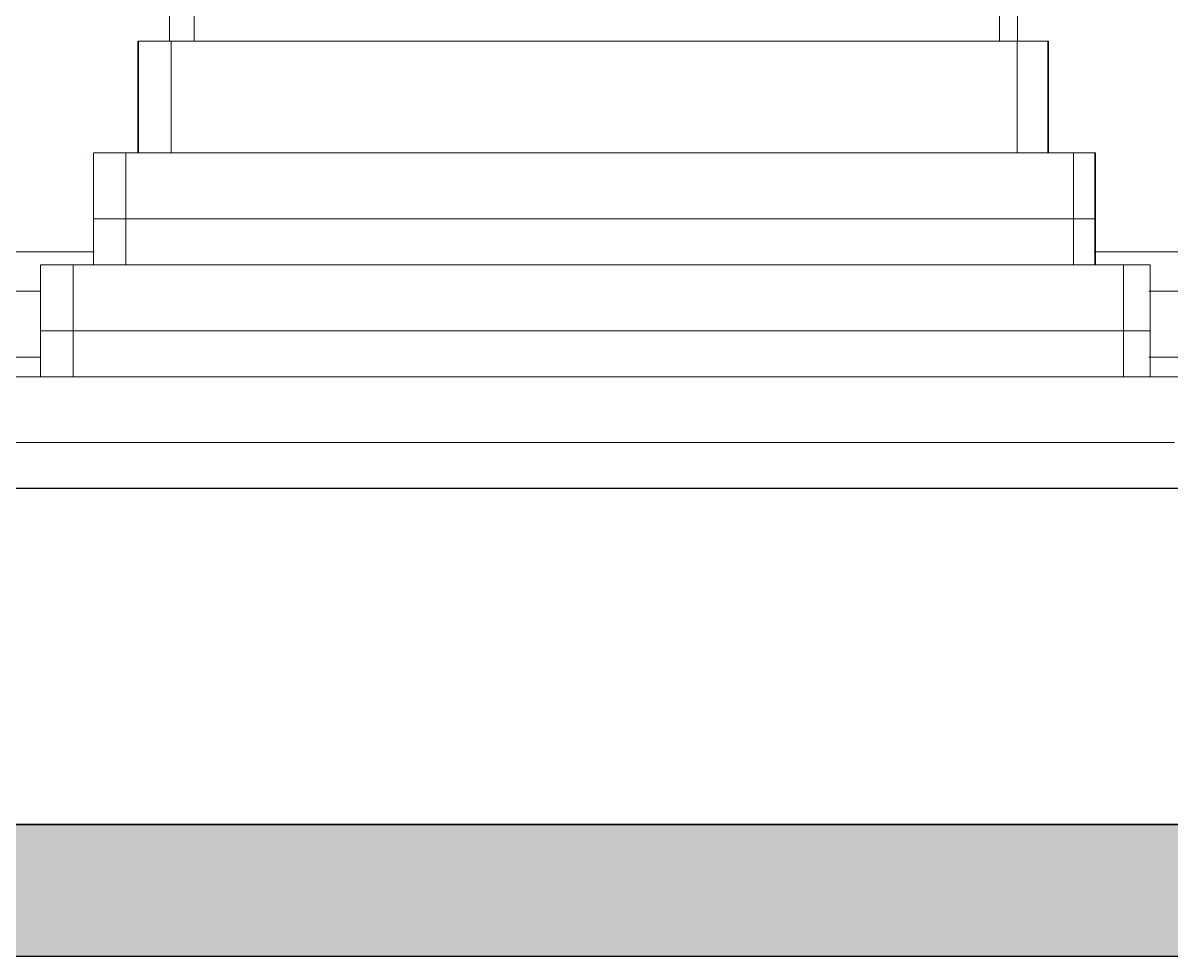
# Model space of a CAD drawing. Header units: metres. Extents: x 294 to 1101, y -498 to -355.
# Drawn here: x 622.938 to 624.683, y -488.368 to -486.95 of the extents above; entities that cross this region are included whole.
import ezdxf

# ---------------------------------------------------------------- set-up
doc = ezdxf.new("R2010")
doc.units = ezdxf.units.M
doc.layers.add('19-JARDINERIA', color=80, linetype='Continuous', lineweight=0)
doc.layers.add('wall', color=7, linetype='Continuous', lineweight=25)
doc.layers.add('SectionCutEdges', color=7, linetype='Continuous')

msp = doc.modelspace()

# ---------------------------------------------------------------- hatches: boundary and pattern name
at = {"layer": 'wall'}
h = msp.add_hatch(color=256, dxfattribs=at)
h.dxf.hatch_style = 1
h.paths.add_polyline_path([(634.8314, -488.1676), (633.846, -488.1676), (632.546, -488.1676), (631.346, -488.1676), (631.146, -488.1676), (626.9196, -488.1676), (620.6892, -488.1676), (616.2644, -488.1676), (615.0644, -488.1676), (613.9771, -488.1676), (613.7644, -488.1676), (611.8544, -488.1676), (611.8544, -488.3676), (634.8314, -488.3676)])

# ---------------------------------------------------------------- linework, layer by layer
for p, q in [((623.3356, -487.6576), (622.3889, -487.6576)), ((622.9837, -487.6576), (622.7545, -487.6576)), ((623.2161, -487.6576), (622.9837, -487.6576)), ((623.4508, -487.6576), (623.2161, -487.6576)), ((623.2332, -487.6576), (623.2321, -487.6576)), ((623.2366, -487.6576), (623.2332, -487.6576)), ((623.2423, -487.6576), (623.2366, -487.6576)), ((623.2502, -487.6576), (623.2423, -487.6576)), ((623.2603, -487.6576), (623.2502, -487.6576)), ((623.2726, -487.6576), (623.2603, -487.6576)), ((623.287, -487.6576), (623.2726, -487.6576)), ((623.3034, -487.6576), (623.287, -487.6576)), ((623.2925, -487.6576), (623.2917, -487.6576)), ((623.295, -487.6576), (623.2925, -487.6576)), ((623.2992, -487.6576), (623.295, -487.6576)), ((623.3051, -487.6576), (623.2992, -487.6576)), ((623.3218, -487.6576), (623.3034, -487.6576)), ((623.3126, -487.6576), (623.3051, -487.6576)), ((623.3217, -487.6576), (623.3126, -487.6576)), ((623.3324, -487.6576), (623.3217, -487.6576)), ((623.3421, -487.6576), (623.3218, -487.6576)), ((623.3356, -487.6576), (623.3324, -487.6576)), ((623.3446, -487.6576), (623.3356, -487.6576)), ((623.7047, -487.6576), (623.3356, -487.6576)), ((623.3642, -487.6576), (623.3421, -487.6576)), ((623.3582, -487.6576), (623.3446, -487.6576)), ((623.3733, -487.6576), (623.3582, -487.6576)), ((623.3881, -487.6576), (623.3642, -487.6576)), ((623.3897, -487.6576), (623.3733, -487.6576)), ((623.9398, -487.6576), (623.387, -487.6576)), ((623.4135, -487.6576), (623.3881, -487.6576)), ((623.4073, -487.6576), (623.3897, -487.6576)), ((623.4262, -487.6576), (623.4073, -487.6576)), ((623.4404, -487.6576), (623.4135, -487.6576)), ((623.4462, -487.6576), (623.4262, -487.6576)), ((623.4687, -487.6576), (623.4404, -487.6576)), ((623.4672, -487.6576), (623.4462, -487.6576)), ((623.6869, -487.6576), (623.4508, -487.6576)), ((623.4891, -487.6576), (623.4672, -487.6576)), ((623.4903, -487.6576), (623.4687, -487.6576)), ((623.5119, -487.6576), (623.4891, -487.6576)), ((623.4983, -487.6576), (623.4903, -487.6576)), ((623.5291, -487.6576), (623.4983, -487.6576)), ((623.5355, -487.6576), (623.5119, -487.6576)), ((623.5608, -487.6576), (623.5291, -487.6576)), ((623.5596, -487.6576), (623.5355, -487.6576)), ((623.5844, -487.6576), (623.5596, -487.6576)), ((623.5934, -487.6576), (623.5608, -487.6576)), ((623.6095, -487.6576), (623.5844, -487.6576)), ((623.6268, -487.6576), (623.5934, -487.6576)), ((623.635, -487.6576), (623.6095, -487.6576)), ((623.6607, -487.6576), (623.6268, -487.6576)), ((623.6608, -487.6576), (623.635, -487.6576)), ((623.6951, -487.6576), (623.6607, -487.6576)), ((623.6866, -487.6576), (623.6608, -487.6576)), ((623.7124, -487.6576), (623.6866, -487.6576)), ((623.9235, -487.6576), (623.6869, -487.6576)), ((623.7047, -487.6576), (623.6951, -487.6576)), ((623.7297, -487.6576), (623.7047, -487.6576)), ((623.7946, -487.6576), (623.7047, -487.6576)), ((623.7381, -487.6576), (623.7124, -487.6576)), ((623.7646, -487.6576), (623.7297, -487.6576)), ((623.7636, -487.6576), (623.7381, -487.6576)), ((623.7888, -487.6576), (623.7636, -487.6576)), ((623.7994, -487.6576), (623.7646, -487.6576)), ((623.778, -487.6576), (623.7779, -487.6576)), ((623.7782, -487.6576), (623.778, -487.6576)), ((623.7784, -487.6576), (623.7782, -487.6576)), ((623.7789, -487.6576), (623.7784, -487.6576)), ((623.7794, -487.6576), (623.7789, -487.6576)), ((623.78, -487.6576), (623.7794, -487.6576)), ((623.7807, -487.6576), (623.78, -487.6576)), ((623.7816, -487.6576), (623.7807, -487.6576)), ((623.7825, -487.6576), (623.7816, -487.6576)), ((623.7836, -487.6576), (623.7825, -487.6576)), ((623.7847, -487.6576), (623.7836, -487.6576)), ((623.7859, -487.6576), (623.7847, -487.6576)), ((623.7872, -487.6576), (623.7859, -487.6576)), ((623.7886, -487.6576), (623.7872, -487.6576)), ((623.7901, -487.6576), (623.7886, -487.6576)), ((623.8135, -487.6576), (623.7888, -487.6576)), ((623.7916, -487.6576), (623.7901, -487.6576)), ((623.7932, -487.6576), (623.7916, -487.6576)), ((623.7948, -487.6576), (623.7932, -487.6576)), ((623.8052, -487.6576), (623.7946, -487.6576)), ((623.7965, -487.6576), (623.7948, -487.6576)), ((623.7982, -487.6576), (623.7965, -487.6576)), ((623.7999, -487.6576), (623.7982, -487.6576)), ((623.8341, -487.6576), (623.7994, -487.6576)), ((623.8017, -487.6576), (623.7999, -487.6576)), ((623.8035, -487.6576), (623.8017, -487.6576)), ((623.8052, -487.6576), (623.8035, -487.6576)), ((623.807, -487.6576), (623.8052, -487.6576)), ((624.2713, -487.6576), (623.8052, -487.6576)), ((623.8088, -487.6576), (623.807, -487.6576)), ((623.8106, -487.6576), (623.8088, -487.6576)), ((623.8123, -487.6576), (623.8106, -487.6576)), ((623.814, -487.6576), (623.8123, -487.6576)), ((623.8377, -487.6576), (623.8135, -487.6576)), ((623.8157, -487.6576), (623.814, -487.6576)), ((623.8173, -487.6576), (623.8157, -487.6576)), ((623.8189, -487.6576), (623.8173, -487.6576)), ((623.8204, -487.6576), (623.8189, -487.6576)), ((623.8219, -487.6576), (623.8204, -487.6576)), ((623.8233, -487.6576), (623.8219, -487.6576)), ((623.8246, -487.6576), (623.8233, -487.6576)), ((623.8258, -487.6576), (623.8246, -487.6576)), ((623.8269, -487.6576), (623.8258, -487.6576)), ((623.828, -487.6576), (623.8269, -487.6576)), ((623.8289, -487.6576), (623.828, -487.6576)), ((623.8297, -487.6576), (623.8289, -487.6576)), ((623.8305, -487.6576), (623.8297, -487.6576)), ((623.8311, -487.6576), (623.8305, -487.6576)), ((623.8316, -487.6576), (623.8311, -487.6576)), ((623.832, -487.6576), (623.8316, -487.6576)), ((623.8323, -487.6576), (623.832, -487.6576)), ((623.8325, -487.6576), (623.8323, -487.6576)), ((623.8326, -487.6576), (623.8325, -487.6576)), ((623.8685, -487.6576), (623.8341, -487.6576)), ((623.8613, -487.6576), (623.8377, -487.6576)), ((623.8841, -487.6576), (623.8613, -487.6576)), ((623.8952, -487.6576), (623.8685, -487.6576)), ((623.906, -487.6576), (623.8841, -487.6576)), ((623.8924, -487.6576), (623.8922, -487.6576)), ((623.8929, -487.6576), (623.8924, -487.6576)), ((623.8937, -487.6576), (623.8929, -487.6576)), ((623.8949, -487.6576), (623.8937, -487.6576)), ((623.8964, -487.6576), (623.8949, -487.6576)), ((623.9024, -487.6576), (623.8952, -487.6576)), ((623.8983, -487.6576), (623.8964, -487.6576)), ((623.9005, -487.6576), (623.8983, -487.6576)), ((623.9029, -487.6576), (623.9005, -487.6576)), ((623.9357, -487.6576), (623.9024, -487.6576)), ((623.9057, -487.6576), (623.9029, -487.6576)), ((623.9087, -487.6576), (623.9057, -487.6576)), ((623.927, -487.6576), (623.906, -487.6576)), ((623.9121, -487.6576), (623.9087, -487.6576)), ((623.9156, -487.6576), (623.9121, -487.6576)), ((623.9195, -487.6576), (623.9156, -487.6576)), ((623.9235, -487.6576), (623.9195, -487.6576)), ((623.9278, -487.6576), (623.9235, -487.6576)), ((624.1597, -487.6576), (623.9235, -487.6576)), ((623.947, -487.6576), (623.927, -487.6576)), ((623.9322, -487.6576), (623.9278, -487.6576)), ((623.9369, -487.6576), (623.9322, -487.6576)), ((623.9454, -487.6576), (623.9357, -487.6576)), ((623.9416, -487.6576), (623.9369, -487.6576)), ((623.94, -487.6576), (623.9398, -487.6576)), ((623.9398, -487.6576), (623.9398, -487.6576)), ((623.9404, -487.6576), (623.94, -487.6576)), ((623.9409, -487.6576), (623.9404, -487.6576)), ((623.9415, -487.6576), (623.9409, -487.6576)), ((623.9422, -487.6576), (623.9415, -487.6576)), ((623.9465, -487.6576), (623.9416, -487.6576)), ((623.9431, -487.6576), (623.9422, -487.6576)), ((623.9441, -487.6576), (623.9431, -487.6576)), ((623.9452, -487.6576), (623.9441, -487.6576)), ((623.9465, -487.6576), (623.9452, -487.6576)), ((623.9683, -487.6576), (623.9454, -487.6576)), ((623.9478, -487.6576), (623.9465, -487.6576)), ((623.9515, -487.6576), (623.9465, -487.6576)), ((623.9659, -487.6576), (623.947, -487.6576)), ((623.9493, -487.6576), (623.9478, -487.6576)), ((623.9508, -487.6576), (623.9493, -487.6576)), ((623.9525, -487.6576), (623.9508, -487.6576)), ((623.9566, -487.6576), (623.9515, -487.6576)), ((623.9542, -487.6576), (623.9525, -487.6576)), ((623.956, -487.6576), (623.9542, -487.6576)), ((623.9579, -487.6576), (623.956, -487.6576)), ((623.9618, -487.6576), (623.9566, -487.6576)), ((623.9598, -487.6576), (623.9579, -487.6576)), ((623.9618, -487.6576), (623.9598, -487.6576)), ((623.9639, -487.6576), (623.9618, -487.6576)), ((623.967, -487.6576), (623.9618, -487.6576)), ((623.9659, -487.6576), (623.9639, -487.6576)), ((623.968, -487.6576), (623.9659, -487.6576)), ((623.9835, -487.6576), (623.9659, -487.6576)), ((623.9723, -487.6576), (623.967, -487.6576)), ((623.9701, -487.6576), (623.968, -487.6576)), ((624.0001, -487.6576), (623.9683, -487.6576)), ((623.9723, -487.6576), (623.9701, -487.6576)), ((623.9744, -487.6576), (623.9723, -487.6576)), ((623.9775, -487.6576), (623.9723, -487.6576)), ((623.9765, -487.6576), (623.9744, -487.6576)), ((623.9786, -487.6576), (623.9765, -487.6576)), ((623.9827, -487.6576), (623.9775, -487.6576)), ((623.9807, -487.6576), (623.9786, -487.6576)), ((623.9827, -487.6576), (623.9807, -487.6576)), ((623.9847, -487.6576), (623.9827, -487.6576)), ((623.9879, -487.6576), (623.9827, -487.6576)), ((623.9999, -487.6576), (623.9835, -487.6576)), ((623.9866, -487.6576), (623.9847, -487.6576)), ((623.9885, -487.6576), (623.9866, -487.6576)), ((623.993, -487.6576), (623.9879, -487.6576)), ((623.9903, -487.6576), (623.9885, -487.6576)), ((623.9921, -487.6576), (623.9903, -487.6576)), ((623.9937, -487.6576), (623.9921, -487.6576)), ((623.998, -487.6576), (623.993, -487.6576)), ((623.9953, -487.6576), (623.9937, -487.6576)), ((623.9967, -487.6576), (623.9953, -487.6576)), ((623.9981, -487.6576), (623.9967, -487.6576)), ((624.0029, -487.6576), (623.998, -487.6576)), ((623.9993, -487.6576), (623.9981, -487.6576)), ((624.0004, -487.6576), (623.9993, -487.6576)), ((624.015, -487.6576), (623.9999, -487.6576)), ((624.0308, -487.6576), (624.0001, -487.6576)), ((624.0014, -487.6576), (624.0004, -487.6576)), ((624.0023, -487.6576), (624.0014, -487.6576)), ((624.0031, -487.6576), (624.0023, -487.6576)), ((624.0077, -487.6576), (624.0029, -487.6576)), ((624.0037, -487.6576), (624.0031, -487.6576)), ((624.0042, -487.6576), (624.0037, -487.6576)), ((624.0045, -487.6576), (624.0042, -487.6576)), ((624.0047, -487.6576), (624.0045, -487.6576)), ((624.0048, -487.6576), (624.0047, -487.6576)), ((624.0922, -487.6576), (624.0048, -487.6576)), ((624.0123, -487.6576), (624.0077, -487.6576)), ((624.0168, -487.6576), (624.0123, -487.6576)), ((624.0286, -487.6576), (624.015, -487.6576)), ((624.021, -487.6576), (624.0168, -487.6576)), ((624.0251, -487.6576), (624.021, -487.6576)), ((624.0289, -487.6576), (624.0251, -487.6576)), ((624.0408, -487.6576), (624.0286, -487.6576)), ((624.0325, -487.6576), (624.0289, -487.6576)), ((624.0604, -487.6576), (624.0308, -487.6576)), ((624.0358, -487.6576), (624.0325, -487.6576)), ((624.0389, -487.6576), (624.0358, -487.6576)), ((624.0416, -487.6576), (624.0389, -487.6576)), ((624.0515, -487.6576), (624.0408, -487.6576)), ((624.0441, -487.6576), (624.0416, -487.6576)), ((624.0463, -487.6576), (624.0441, -487.6576)), ((624.0481, -487.6576), (624.0463, -487.6576)), ((624.0496, -487.6576), (624.0481, -487.6576)), ((624.0508, -487.6576), (624.0496, -487.6576)), ((624.0517, -487.6576), (624.0508, -487.6576)), ((624.0606, -487.6576), (624.0515, -487.6576)), ((624.0522, -487.6576), (624.0517, -487.6576)), ((624.0523, -487.6576), (624.0522, -487.6576)), ((624.0887, -487.6576), (624.0604, -487.6576)), ((624.0681, -487.6576), (624.0606, -487.6576)), ((624.0739, -487.6576), (624.0681, -487.6576)), ((624.0782, -487.6576), (624.0739, -487.6576)), ((624.0807, -487.6576), (624.0782, -487.6576)), ((624.0815, -487.6576), (624.0807, -487.6576)), ((624.1157, -487.6576), (624.0887, -487.6576)), ((624.1411, -487.6576), (624.1157, -487.6576)), ((624.1649, -487.6576), (624.1411, -487.6576)), ((624.3944, -487.6576), (624.1597, -487.6576)), ((624.187, -487.6576), (624.1649, -487.6576)), ((624.2073, -487.6576), (624.187, -487.6576)), ((624.2257, -487.6576), (624.2073, -487.6576)), ((624.2421, -487.6576), (624.2257, -487.6576)), ((624.2565, -487.6576), (624.2421, -487.6576)), ((624.2688, -487.6576), (624.2565, -487.6576)), ((624.2789, -487.6576), (624.2688, -487.6576)), ((625.2216, -487.6576), (624.2713, -487.6576)), ((624.2868, -487.6576), (624.2789, -487.6576)), ((624.2925, -487.6576), (624.2868, -487.6576)), ((624.2959, -487.6576), (624.2925, -487.6576)), ((624.2971, -487.6576), (624.2959, -487.6576)), ((624.6268, -487.6576), (624.3944, -487.6576)), ((624.8559, -487.6576), (624.6268, -487.6576)), ((620.6892, -488.1676), (626.9196, -488.1676)), ((620.7892, -488.1676), (626.8196, -488.1676)), ((620.8892, -488.1676), (626.7196, -488.1676)), ((621.43, -488.1676), (623.2844, -488.1676)), ((622.8589, -488.1676), (622.9707, -488.1676)), ((622.9148, -488.1676), (622.9428, -488.1676)), ((622.9148, -488.1676), (623.0038, -488.1676)), ((622.9427, -488.1676), (622.9428, -488.1676)), ((622.9428, -488.1676), (623.0343, -488.1676)), ((622.9428, -488.1676), (622.9983, -488.1676)), ((622.9441, -488.1676), (623.0038, -488.1676)), ((622.9707, -488.1676), (623.0619, -488.1676)), ((622.9983, -488.1676), (623.1407, -488.1676)), ((623.0038, -488.1676), (623.0343, -488.1676)), ((623.0038, -488.1676), (623.0208, -488.1676)), ((623.0208, -488.1676), (623.0918, -488.1676)), ((623.0241, -488.1676), (623.0881, -488.1676)), ((623.0329, -488.1676), (623.0918, -488.1676)), ((623.0343, -488.1676), (623.2875, -488.1676)), ((623.0343, -488.1676), (623.0504, -488.1676)), ((623.0504, -488.1676), (623.122, -488.1676)), ((623.0619, -488.1676), (623.1322, -488.1676)), ((623.0881, -488.1676), (623.121, -488.1676)), ((623.0918, -488.1676), (623.122, -488.1676)), ((623.0918, -488.1676), (623.1088, -488.1676)), ((623.104, -488.1676), (623.1624, -488.1676)), ((623.1044, -488.1676), (623.1656, -488.1676)), ((623.1088, -488.1676), (623.1624, -488.1676)), ((623.121, -488.1676), (623.2166, -488.1676)), ((623.122, -488.1676), (623.1396, -488.1676)), ((623.122, -488.1676), (623.341, -488.1676)), ((623.1322, -488.1676), (623.1812, -488.1676)), ((623.1396, -488.1676), (623.1923, -488.1676)), ((623.1407, -488.1676), (623.2857, -488.1676)), ((623.1575, -488.1676), (623.2155, -488.1676)), ((623.1609, -488.1676), (623.2205, -488.1676)), ((623.1624, -488.1676), (623.1923, -488.1676)), ((623.1624, -488.1676), (623.1784, -488.1676)), ((623.1656, -488.1676), (623.1973, -488.1676)), ((623.1784, -488.1676), (623.2155, -488.1676)), ((623.1812, -488.1676), (623.2088, -488.1676)), ((623.1923, -488.1676), (623.2099, -488.1676)), ((623.1923, -488.1676), (623.4539, -488.1676)), ((623.1937, -488.1676), (623.2514, -488.1676)), ((623.1968, -488.1676), (623.2553, -488.1676)), ((623.1973, -488.1676), (623.3029, -488.1676)), ((623.2088, -488.1676), (623.2101, -488.1676)), ((623.2099, -488.1676), (623.2452, -488.1676)), ((623.2101, -488.1676), (623.2148, -488.1676)), ((623.2125, -488.1676), (623.2702, -488.1676)), ((623.2137, -488.1676), (623.2716, -488.1676)), ((623.2155, -488.1676), (623.2452, -488.1676)), ((623.2155, -488.1676), (623.2294, -488.1676)), ((623.2166, -488.1676), (623.4115, -488.1676)), ((623.2205, -488.1676), (623.2514, -488.1676)), ((623.2294, -488.1676), (623.2514, -488.1676)), ((623.2321, -488.1676), (623.2332, -488.1676)), ((623.2332, -488.1676), (623.2366, -488.1676)), ((623.2366, -488.1676), (623.2423, -488.1676)), ((623.2423, -488.1676), (623.2502, -488.1676)), ((623.2452, -488.1676), (623.2611, -488.1676)), ((623.2452, -488.1676), (623.4808, -488.1676)), ((623.2502, -488.1676), (623.2603, -488.1676)), ((623.2514, -488.1676), (623.2617, -488.1676)), ((623.2514, -488.1676), (623.281, -488.1676)), ((623.2514, -488.1676), (623.3745, -488.1676)), ((623.2553, -488.1676), (623.2856, -488.1676)), ((623.2603, -488.1676), (623.2726, -488.1676)), ((623.2611, -488.1676), (623.281, -488.1676)), ((623.2617, -488.1676), (623.2701, -488.1676)), ((623.2701, -488.1676), (623.2702, -488.1676)), ((623.2702, -488.1676), (623.2796, -488.1676)), ((623.2702, -488.1676), (623.275, -488.1676)), ((623.2716, -488.1676), (623.3015, -488.1676)), ((623.2726, -488.1676), (623.2844, -488.1676)), ((623.2796, -488.1676), (623.2999, -488.1676)), ((623.281, -488.1676), (623.2929, -488.1676)), ((623.281, -488.1676), (623.4989, -488.1676)), ((623.2844, -488.1676), (623.287, -488.1676)), ((623.2844, -488.1676), (623.8052, -488.1676)), ((623.2856, -488.1676), (623.4393, -488.1676)), ((623.2857, -488.1676), (623.4327, -488.1676)), ((623.287, -488.1676), (623.3034, -488.1676)), ((623.2875, -488.1676), (623.6325, -488.1676)), ((623.2917, -488.1676), (623.2925, -488.1676)), ((623.2925, -488.1676), (623.295, -488.1676)), ((623.2929, -488.1676), (623.2999, -488.1676)), ((623.295, -488.1676), (623.2992, -488.1676)), ((623.2992, -488.1676), (623.3051, -488.1676)), ((623.2999, -488.1676), (623.3, -488.1676)), ((623.2999, -488.1676), (623.5083, -488.1676)), ((623.3, -488.1676), (623.3052, -488.1676)), ((623.3015, -488.1676), (623.4496, -488.1676)), ((623.3029, -488.1676), (623.5031, -488.1676)), ((623.3034, -488.1676), (623.3218, -488.1676)), ((623.3051, -488.1676), (623.3126, -488.1676)), ((623.3126, -488.1676), (623.3217, -488.1676)), ((623.3217, -488.1676), (623.3324, -488.1676)), ((623.3218, -488.1676), (623.3421, -488.1676)), ((623.3324, -488.1676), (623.3446, -488.1676)), ((623.341, -488.1676), (623.6503, -488.1676)), ((623.3421, -488.1676), (623.3642, -488.1676)), ((623.3446, -488.1676), (623.3582, -488.1676)), ((623.3582, -488.1676), (623.3733, -488.1676)), ((623.3642, -488.1676), (623.3881, -488.1676)), ((623.3733, -488.1676), (623.3897, -488.1676)), ((623.3745, -488.1676), (623.5895, -488.1676)), ((623.3881, -488.1676), (623.4135, -488.1676)), ((623.3897, -488.1676), (623.4073, -488.1676)), ((623.4073, -488.1676), (623.4262, -488.1676)), ((623.4115, -488.1676), (623.608, -488.1676)), ((623.4135, -488.1676), (623.4404, -488.1676)), ((623.4262, -488.1676), (623.4462, -488.1676)), ((623.4327, -488.1676), (623.5812, -488.1676)), ((623.4393, -488.1676), (623.6831, -488.1676)), ((623.4404, -488.1676), (623.4687, -488.1676)), ((623.4462, -488.1676), (623.4672, -488.1676)), ((623.4496, -488.1676), (623.6866, -488.1676)), ((623.4539, -488.1676), (623.8052, -488.1676)), ((623.4672, -488.1676), (623.4891, -488.1676)), ((623.4687, -488.1676), (623.4983, -488.1676)), ((623.4808, -488.1676), (623.8052, -488.1676)), ((623.4891, -488.1676), (623.4903, -488.1676)), ((623.4903, -488.1676), (623.5119, -488.1676)), ((623.4983, -488.1676), (623.5291, -488.1676)), ((623.4989, -488.1676), (623.8052, -488.1676)), ((623.5031, -488.1676), (623.7044, -488.1676)), ((623.5083, -488.1676), (623.8052, -488.1676)), ((623.5119, -488.1676), (623.5355, -488.1676)), ((623.5291, -488.1676), (623.5608, -488.1676)), ((623.5355, -488.1676), (623.5596, -488.1676)), ((623.5596, -488.1676), (623.5844, -488.1676)), ((623.5608, -488.1676), (623.5934, -488.1676)), ((623.5812, -488.1676), (623.7305, -488.1676)), ((623.5844, -488.1676), (623.6095, -488.1676)), ((623.5895, -488.1676), (623.8052, -488.1676)), ((623.5934, -488.1676), (623.6268, -488.1676)), ((623.608, -488.1676), (623.8052, -488.1676)), ((623.6095, -488.1676), (623.635, -488.1676)), ((623.6268, -488.1676), (623.6607, -488.1676)), ((623.6325, -488.1676), (623.8052, -488.1676)), ((623.635, -488.1676), (623.6608, -488.1676)), ((623.6503, -488.1676), (623.8052, -488.1676)), ((623.6607, -488.1676), (623.6951, -488.1676)), ((623.6608, -488.1676), (623.6866, -488.1676)), ((623.6782, -488.1676), (623.6871, -488.1676)), ((623.6831, -488.1676), (623.8052, -488.1676)), ((623.6866, -488.1676), (623.7124, -488.1676)), ((623.6866, -488.1676), (623.8052, -488.1676)), ((623.6871, -488.1676), (623.8052, -488.1676)), ((623.6951, -488.1676), (623.7297, -488.1676)), ((623.7044, -488.1676), (623.8052, -488.1676)), ((623.7124, -488.1676), (623.7381, -488.1676)), ((623.7297, -488.1676), (623.7646, -488.1676)), ((623.7305, -488.1676), (623.778, -488.1676)), ((623.7381, -488.1676), (623.7636, -488.1676)), ((623.7636, -488.1676), (623.7888, -488.1676)), ((623.7646, -488.1676), (623.7994, -488.1676)), ((623.7779, -488.1676), (623.778, -488.1676)), ((623.778, -488.1676), (623.7782, -488.1676)), ((623.778, -488.1676), (623.8052, -488.1676)), ((623.7782, -488.1676), (623.7784, -488.1676)), ((623.7784, -488.1676), (623.7789, -488.1676)), ((623.7789, -488.1676), (623.7794, -488.1676)), ((623.7794, -488.1676), (623.78, -488.1676)), ((623.78, -488.1676), (623.7807, -488.1676)), ((623.7807, -488.1676), (623.7816, -488.1676)), ((623.7816, -488.1676), (623.7825, -488.1676)), ((623.7825, -488.1676), (623.7836, -488.1676)), ((623.7836, -488.1676), (623.7847, -488.1676)), ((623.7847, -488.1676), (623.7859, -488.1676)), ((623.7859, -488.1676), (623.7872, -488.1676)), ((623.7872, -488.1676), (623.7886, -488.1676)), ((623.7886, -488.1676), (623.7901, -488.1676)), ((623.7888, -488.1676), (623.7946, -488.1676)), ((623.7901, -488.1676), (623.7916, -488.1676)), ((623.7916, -488.1676), (623.7932, -488.1676)), ((623.7932, -488.1676), (623.7948, -488.1676)), ((623.7946, -488.1676), (623.8135, -488.1676)), ((623.7948, -488.1676), (623.7965, -488.1676)), ((623.7965, -488.1676), (623.7982, -488.1676)), ((623.7982, -488.1676), (623.7999, -488.1676)), ((623.7994, -488.1676), (623.8341, -488.1676)), ((623.7999, -488.1676), (623.8017, -488.1676)), ((623.8017, -488.1676), (623.8035, -488.1676)), ((623.8035, -488.1676), (623.8052, -488.1676)), ((623.8052, -488.1676), (623.9322, -488.1676)), ((623.8052, -488.1676), (623.807, -488.1676)), ((623.8052, -488.1676), (623.8325, -488.1676)), ((623.8052, -488.1676), (623.9239, -488.1676)), ((623.8052, -488.1676), (623.9274, -488.1676)), ((623.8052, -488.1676), (623.978, -488.1676)), ((623.8052, -488.1676), (623.9601, -488.1676)), ((623.8052, -488.1676), (623.9061, -488.1676)), ((623.8052, -488.1676), (624.1116, -488.1676)), ((623.8052, -488.1676), (624.0025, -488.1676)), ((623.8052, -488.1676), (624.021, -488.1676)), ((623.8052, -488.1676), (624.1566, -488.1676)), ((623.8052, -488.1676), (624.1022, -488.1676)), ((623.8052, -488.1676), (624.1297, -488.1676)), ((623.8052, -488.1676), (623.8237, -488.1676)), ((623.807, -488.1676), (623.8088, -488.1676)), ((623.8088, -488.1676), (623.8106, -488.1676)), ((623.8106, -488.1676), (623.8123, -488.1676)), ((623.8123, -488.1676), (623.814, -488.1676)), ((623.8135, -488.1676), (623.8237, -488.1676)), ((623.814, -488.1676), (623.8157, -488.1676)), ((623.8157, -488.1676), (623.8173, -488.1676)), ((623.8173, -488.1676), (623.8189, -488.1676)), ((623.8189, -488.1676), (623.8204, -488.1676)), ((623.8204, -488.1676), (623.8219, -488.1676)), ((623.8219, -488.1676), (623.8233, -488.1676)), ((623.8233, -488.1676), (623.8246, -488.1676)), ((623.8237, -488.1676), (623.8377, -488.1676)), ((623.8237, -488.1676), (623.8952, -488.1676)), ((623.8246, -488.1676), (623.8258, -488.1676)), ((623.8258, -488.1676), (623.8269, -488.1676)), ((623.8269, -488.1676), (623.828, -488.1676)), ((623.828, -488.1676), (623.8289, -488.1676)), ((623.8289, -488.1676), (623.8297, -488.1676)), ((623.8297, -488.1676), (623.8305, -488.1676)), ((623.8305, -488.1676), (623.8311, -488.1676)), ((623.8311, -488.1676), (623.8316, -488.1676)), ((623.8316, -488.1676), (623.832, -488.1676)), ((623.832, -488.1676), (623.8323, -488.1676)), ((623.8323, -488.1676), (623.8325, -488.1676)), ((623.8325, -488.1676), (623.8326, -488.1676)), ((623.8325, -488.1676), (623.88, -488.1676)), ((623.8341, -488.1676), (623.8685, -488.1676)), ((623.8377, -488.1676), (623.8613, -488.1676)), ((623.8613, -488.1676), (623.8841, -488.1676)), ((623.8685, -488.1676), (623.9024, -488.1676)), ((623.88, -488.1676), (624.0293, -488.1676)), ((623.8841, -488.1676), (623.906, -488.1676)), ((623.8922, -488.1676), (623.8924, -488.1676)), ((623.8924, -488.1676), (623.8929, -488.1676)), ((623.8929, -488.1676), (623.8937, -488.1676)), ((623.8937, -488.1676), (623.8949, -488.1676)), ((623.8949, -488.1676), (623.8964, -488.1676)), ((623.8952, -488.1676), (624.0765, -488.1676)), ((623.8964, -488.1676), (623.8983, -488.1676)), ((623.8983, -488.1676), (623.9005, -488.1676)), ((623.9005, -488.1676), (623.9029, -488.1676)), ((623.9024, -488.1676), (623.9357, -488.1676)), ((623.9029, -488.1676), (623.9057, -488.1676)), ((623.9057, -488.1676), (623.9087, -488.1676)), ((623.906, -488.1676), (623.927, -488.1676)), ((623.9061, -488.1676), (624.1074, -488.1676)), ((623.9087, -488.1676), (623.9121, -488.1676)), ((623.9121, -488.1676), (623.9156, -488.1676)), ((623.9156, -488.1676), (623.9195, -488.1676)), ((623.9195, -488.1676), (623.9235, -488.1676)), ((623.9235, -488.1676), (623.9278, -488.1676)), ((623.9239, -488.1676), (624.1609, -488.1676)), ((623.927, -488.1676), (623.9454, -488.1676)), ((623.9274, -488.1676), (624.1712, -488.1676)), ((623.9278, -488.1676), (623.9322, -488.1676)), ((623.9322, -488.1676), (623.9369, -488.1676)), ((623.9357, -488.1676), (623.9683, -488.1676)), ((623.9369, -488.1676), (623.9416, -488.1676)), ((623.9398, -488.1676), (623.9398, -488.1676)), ((623.9398, -488.1676), (623.94, -488.1676)), ((623.94, -488.1676), (623.9404, -488.1676)), ((623.9404, -488.1676), (623.9409, -488.1676)), ((623.9409, -488.1676), (623.9415, -488.1676)), ((623.9415, -488.1676), (623.9422, -488.1676)), ((623.9416, -488.1676), (623.9465, -488.1676)), ((623.9422, -488.1676), (623.9431, -488.1676)), ((623.9431, -488.1676), (623.9441, -488.1676)), ((623.9441, -488.1676), (623.9452, -488.1676)), ((623.9452, -488.1676), (623.9465, -488.1676)), ((623.9454, -488.1676), (623.947, -488.1676)), ((623.9465, -488.1676), (623.9478, -488.1676)), ((623.9465, -488.1676), (623.9515, -488.1676)), ((623.947, -488.1676), (623.9659, -488.1676)), ((623.9478, -488.1676), (623.9493, -488.1676)), ((623.9493, -488.1676), (623.9508, -488.1676)), ((623.9508, -488.1676), (623.9525, -488.1676)), ((623.9515, -488.1676), (623.9566, -488.1676)), ((623.9525, -488.1676), (623.9542, -488.1676)), ((623.9542, -488.1676), (623.956, -488.1676)), ((623.956, -488.1676), (623.9579, -488.1676)), ((623.9566, -488.1676), (623.9618, -488.1676)), ((623.9579, -488.1676), (623.9598, -488.1676)), ((623.9598, -488.1676), (623.9618, -488.1676)), ((623.9601, -488.1676), (624.2695, -488.1676)), ((623.9618, -488.1676), (623.9639, -488.1676)), ((623.9618, -488.1676), (623.967, -488.1676)), ((623.9639, -488.1676), (623.9659, -488.1676)), ((623.9659, -488.1676), (623.968, -488.1676)), ((623.9659, -488.1676), (623.9835, -488.1676)), ((623.967, -488.1676), (623.9723, -488.1676)), ((623.968, -488.1676), (623.9701, -488.1676)), ((623.9683, -488.1676), (624.0001, -488.1676)), ((623.9701, -488.1676), (623.9723, -488.1676)), ((623.9723, -488.1676), (623.9744, -488.1676)), ((623.9723, -488.1676), (623.9775, -488.1676)), ((623.9744, -488.1676), (623.9765, -488.1676)), ((623.9765, -488.1676), (623.9786, -488.1676)), ((623.9775, -488.1676), (623.9827, -488.1676)), ((623.978, -488.1676), (624.323, -488.1676)), ((623.9786, -488.1676), (623.9807, -488.1676)), ((623.9807, -488.1676), (623.9827, -488.1676)), ((623.9827, -488.1676), (623.9847, -488.1676)), ((623.9827, -488.1676), (623.9879, -488.1676)), ((623.9835, -488.1676), (623.9999, -488.1676)), ((623.9847, -488.1676), (623.9866, -488.1676)), ((623.9866, -488.1676), (623.9885, -488.1676)), ((623.9879, -488.1676), (623.993, -488.1676)), ((623.9885, -488.1676), (623.9903, -488.1676)), ((623.9903, -488.1676), (623.9921, -488.1676)), ((623.9921, -488.1676), (623.9937, -488.1676)), ((623.993, -488.1676), (623.998, -488.1676)), ((623.9937, -488.1676), (623.9953, -488.1676)), ((623.9953, -488.1676), (623.9967, -488.1676)), ((623.9967, -488.1676), (623.9981, -488.1676)), ((623.998, -488.1676), (624.0029, -488.1676)), ((623.9981, -488.1676), (623.9993, -488.1676)), ((623.9993, -488.1676), (624.0004, -488.1676)), ((623.9999, -488.1676), (624.015, -488.1676)), ((624.0001, -488.1676), (624.0308, -488.1676)), ((624.0004, -488.1676), (624.0014, -488.1676)), ((624.0014, -488.1676), (624.0023, -488.1676)), ((624.0023, -488.1676), (624.0031, -488.1676)), ((624.0025, -488.1676), (624.199, -488.1676)), ((624.0029, -488.1676), (624.0077, -488.1676)), ((624.0031, -488.1676), (624.0037, -488.1676)), ((624.0037, -488.1676), (624.0042, -488.1676)), ((624.0042, -488.1676), (624.0045, -488.1676)), ((624.0045, -488.1676), (624.0047, -488.1676)), ((624.0047, -488.1676), (624.0048, -488.1676)), ((624.0077, -488.1676), (624.0123, -488.1676)), ((624.0123, -488.1676), (624.0168, -488.1676)), ((624.015, -488.1676), (624.0286, -488.1676)), ((624.0168, -488.1676), (624.021, -488.1676)), ((624.021, -488.1676), (624.0251, -488.1676)), ((624.021, -488.1676), (624.236, -488.1676)), ((624.0251, -488.1676), (624.0289, -488.1676)), ((624.0286, -488.1676), (624.0408, -488.1676)), ((624.0289, -488.1676), (624.0325, -488.1676)), ((624.0293, -488.1676), (624.1777, -488.1676)), ((624.0308, -488.1676), (624.0604, -488.1676)), ((624.0325, -488.1676), (624.0358, -488.1676)), ((624.0358, -488.1676), (624.0389, -488.1676)), ((624.0389, -488.1676), (624.0416, -488.1676)), ((624.0408, -488.1676), (624.0515, -488.1676)), ((624.0416, -488.1676), (624.0441, -488.1676)), ((624.0441, -488.1676), (624.0463, -488.1676)), ((624.0463, -488.1676), (624.0481, -488.1676)), ((624.0481, -488.1676), (624.0496, -488.1676)), ((624.0496, -488.1676), (624.0508, -488.1676)), ((624.0508, -488.1676), (624.0517, -488.1676)), ((624.0515, -488.1676), (624.0606, -488.1676)), ((624.0517, -488.1676), (624.0522, -488.1676)), ((624.0522, -488.1676), (624.0523, -488.1676)), ((624.0604, -488.1676), (624.0887, -488.1676)), ((624.0606, -488.1676), (624.0681, -488.1676)), ((624.0681, -488.1676), (624.0739, -488.1676)), ((624.0739, -488.1676), (624.0765, -488.1676)), ((624.0765, -488.1676), (626.1803, -488.1676)), ((624.0765, -488.1676), (624.0782, -488.1676)), ((624.0782, -488.1676), (624.0807, -488.1676)), ((624.0807, -488.1676), (624.0815, -488.1676)), ((624.0887, -488.1676), (624.1157, -488.1676)), ((624.1022, -488.1676), (624.3106, -488.1676)), ((624.1074, -488.1676), (624.3076, -488.1676)), ((624.1116, -488.1676), (624.3294, -488.1676)), ((624.1157, -488.1676), (624.1411, -488.1676)), ((624.1297, -488.1676), (624.3653, -488.1676)), ((624.1411, -488.1676), (624.1649, -488.1676)), ((624.1566, -488.1676), (624.4182, -488.1676)), ((624.1609, -488.1676), (624.309, -488.1676)), ((624.1649, -488.1676), (624.187, -488.1676)), ((624.1712, -488.1676), (624.3249, -488.1676)), ((624.1777, -488.1676), (624.3247, -488.1676)), ((624.187, -488.1676), (624.2073, -488.1676)), ((624.199, -488.1676), (624.3939, -488.1676)), ((624.2073, -488.1676), (624.2257, -488.1676)), ((624.2257, -488.1676), (624.2421, -488.1676)), ((624.236, -488.1676), (624.3591, -488.1676)), ((624.2421, -488.1676), (624.2565, -488.1676)), ((624.2565, -488.1676), (624.2688, -488.1676)), ((624.2688, -488.1676), (624.2713, -488.1676)), ((624.2695, -488.1676), (624.4885, -488.1676)), ((624.2713, -488.1676), (624.2789, -488.1676)), ((624.2789, -488.1676), (624.2868, -488.1676)), ((624.2868, -488.1676), (624.2925, -488.1676)), ((624.2925, -488.1676), (624.2959, -488.1676)), ((624.2959, -488.1676), (624.2971, -488.1676)), ((624.3053, -488.1676), (624.3105, -488.1676)), ((624.3076, -488.1676), (624.4131, -488.1676)), ((624.309, -488.1676), (624.3389, -488.1676)), ((624.3105, -488.1676), (624.3106, -488.1676)), ((624.3106, -488.1676), (624.3187, -488.1676)), ((624.3106, -488.1676), (624.3176, -488.1676)), ((624.3176, -488.1676), (624.3294, -488.1676)), ((624.3187, -488.1676), (624.3403, -488.1676)), ((624.323, -488.1676), (624.5762, -488.1676)), ((624.3247, -488.1676), (624.4697, -488.1676)), ((624.3249, -488.1676), (624.3552, -488.1676)), ((624.3294, -488.1676), (624.3494, -488.1676)), ((624.3294, -488.1676), (624.3591, -488.1676)), ((624.3355, -488.1676), (624.3403, -488.1676)), ((624.3389, -488.1676), (624.3968, -488.1676)), ((624.3403, -488.1676), (624.3405, -488.1676)), ((624.3403, -488.1676), (624.398, -488.1676)), ((624.3405, -488.1676), (624.3488, -488.1676)), ((624.3488, -488.1676), (624.3591, -488.1676)), ((624.3494, -488.1676), (624.3653, -488.1676)), ((624.3552, -488.1676), (624.4137, -488.1676)), ((624.3591, -488.1676), (624.381, -488.1676)), ((624.3591, -488.1676), (624.4168, -488.1676)), ((624.3591, -488.1676), (624.39, -488.1676)), ((624.3653, -488.1676), (624.395, -488.1676)), ((624.3653, -488.1676), (624.4006, -488.1676)), ((624.381, -488.1676), (624.395, -488.1676)), ((624.39, -488.1676), (624.4495, -488.1676)), ((624.3939, -488.1676), (624.4895, -488.1676)), ((624.395, -488.1676), (624.4321, -488.1676)), ((624.395, -488.1676), (624.453, -488.1676)), ((624.3956, -488.1676), (624.4004, -488.1676)), ((624.4004, -488.1676), (624.4017, -488.1676)), ((624.4006, -488.1676), (624.4182, -488.1676)), ((624.4017, -488.1676), (624.4293, -488.1676)), ((624.4131, -488.1676), (624.4449, -488.1676)), ((624.4182, -488.1676), (624.4709, -488.1676)), ((624.4182, -488.1676), (624.4481, -488.1676)), ((624.4293, -488.1676), (624.4783, -488.1676)), ((624.4321, -488.1676), (624.4481, -488.1676)), ((624.4449, -488.1676), (624.5061, -488.1676)), ((624.4481, -488.1676), (624.5017, -488.1676)), ((624.4481, -488.1676), (624.5065, -488.1676)), ((624.4697, -488.1676), (624.6122, -488.1676)), ((624.4709, -488.1676), (624.4885, -488.1676)), ((624.4783, -488.1676), (624.5486, -488.1676)), ((624.4885, -488.1676), (624.5601, -488.1676)), ((624.4885, -488.1676), (624.5186, -488.1676)), ((624.4895, -488.1676), (624.5224, -488.1676)), ((624.5017, -488.1676), (624.5186, -488.1676)), ((624.5186, -488.1676), (624.5897, -488.1676)), ((624.5186, -488.1676), (624.5776, -488.1676)), ((624.5224, -488.1676), (624.5863, -488.1676)), ((624.5486, -488.1676), (624.6398, -488.1676)), ((624.5601, -488.1676), (624.5762, -488.1676)), ((624.5762, -488.1676), (624.6677, -488.1676)), ((624.5762, -488.1676), (624.6067, -488.1676)), ((624.5863, -488.1676), (624.6221, -488.1676)), ((624.5897, -488.1676), (624.6067, -488.1676)), ((624.6067, -488.1676), (624.6957, -488.1676)), ((624.6067, -488.1676), (624.6664, -488.1676)), ((624.6122, -488.1676), (624.6677, -488.1676)), ((624.6221, -488.1676), (624.6397, -488.1676)), ((624.6397, -488.1676), (624.9881, -488.1676)), ((624.6398, -488.1676), (624.7516, -488.1676)), ((624.6677, -488.1676), (624.6957, -488.1676)), ((624.6677, -488.1676), (624.6678, -488.1676)), ((611.8544, -488.3676), (634.8314, -488.3676))]:
    msp.add_line(p, q)
at = {"layer": '19-JARDINERIA', "color": 251}
for p, q in [((623.1604, -486.8076), (623.1604, -486.9776)), ((623.198, -486.8076), (623.198, -486.9776)), ((624.4221, -486.8076), (624.4221, -486.9776)), ((624.4494, -486.8076), (624.4494, -486.9776)), ((623.1126, -486.9776), (623.1127, -486.9776)), ((623.1126, -486.9776), (623.1126, -487.1476)), ((623.1135, -486.9776), (623.1127, -486.9776)), ((623.1135, -486.9776), (623.1139, -486.9776)), ((623.1135, -486.9776), (623.1135, -487.1476)), ((623.1139, -486.9776), (623.1162, -486.9776)), ((623.1162, -486.9776), (623.1195, -486.9776)), ((623.1195, -486.9776), (623.1237, -486.9776)), ((623.1237, -486.9776), (623.1287, -486.9776)), ((623.1287, -486.9776), (623.1346, -486.9776)), ((623.1346, -486.9776), (623.1411, -486.9776)), ((623.1411, -486.9776), (623.1481, -486.9776)), ((623.1481, -486.9776), (623.1555, -486.9776)), ((623.1555, -486.9776), (623.1604, -486.9776)), ((623.1608, -486.9776), (623.1604, -486.9776)), ((623.1608, -486.9776), (623.1619, -486.9776)), ((623.1619, -486.9776), (623.1632, -486.9776)), ((623.1632, -486.9776), (623.1632, -487.1476)), ((623.1638, -486.9776), (623.1632, -486.9776)), ((623.1663, -486.9776), (623.1638, -486.9776)), ((623.1694, -486.9776), (623.1663, -486.9776)), ((623.1732, -486.9776), (623.1694, -486.9776)), ((623.1774, -486.9776), (623.1732, -486.9776)), ((623.1821, -486.9776), (623.1774, -486.9776)), ((623.1872, -486.9776), (623.1821, -486.9776)), ((623.1925, -486.9776), (623.1872, -486.9776)), ((623.198, -486.9776), (623.1925, -486.9776)), ((623.2173, -486.9776), (623.198, -486.9776)), ((623.2526, -486.9776), (623.2173, -486.9776)), ((623.262, -486.9776), (623.2526, -486.9776)), ((623.3344, -486.9776), (623.262, -486.9776)), ((623.3702, -486.9776), (623.3344, -486.9776)), ((623.4517, -486.9776), (623.3702, -486.9776)), ((623.4786, -486.9776), (623.4517, -486.9776)), ((623.5692, -486.9776), (623.4786, -486.9776)), ((623.5871, -486.9776), (623.5692, -486.9776)), ((623.6868, -486.9776), (623.5871, -486.9776)), ((623.6958, -486.9776), (623.6868, -486.9776)), ((623.8044, -486.9776), (623.6958, -486.9776)), ((623.9131, -486.9776), (623.8044, -486.9776)), ((623.9221, -486.9776), (623.9131, -486.9776)), ((624.0217, -486.9776), (623.9221, -486.9776)), ((624.0397, -486.9776), (624.0217, -486.9776)), ((624.1303, -486.9776), (624.0397, -486.9776)), ((624.1474, -486.9776), (624.1303, -486.9776)), ((624.1571, -486.9776), (624.1474, -486.9776)), ((624.1701, -486.9776), (624.1571, -486.9776)), ((624.2387, -486.9776), (624.1701, -486.9776)), ((624.2744, -486.9776), (624.2387, -486.9776)), ((624.3469, -486.9776), (624.2744, -486.9776)), ((624.3609, -486.9776), (624.3469, -486.9776)), ((624.3915, -486.9776), (624.3609, -486.9776)), ((624.4221, -486.9776), (624.3915, -486.9776)), ((624.4262, -486.9776), (624.4221, -486.9776)), ((624.43, -486.9776), (624.4262, -486.9776)), ((624.4337, -486.9776), (624.43, -486.9776)), ((624.4371, -486.9776), (624.4337, -486.9776)), ((624.4402, -486.9776), (624.4371, -486.9776)), ((624.4429, -486.9776), (624.4402, -486.9776)), ((624.4452, -486.9776), (624.4429, -486.9776)), ((624.447, -486.9776), (624.4452, -486.9776)), ((624.4484, -486.9776), (624.447, -486.9776)), ((624.449, -486.9776), (624.4484, -486.9776)), ((624.449, -486.9776), (624.449, -487.1476)), ((624.4492, -486.9776), (624.449, -486.9776)), ((624.4492, -486.9776), (624.4494, -486.9776)), ((624.4562, -486.9776), (624.4494, -486.9776)), ((624.4562, -486.9776), (624.4632, -486.9776)), ((624.4632, -486.9776), (624.4698, -486.9776)), ((624.4698, -486.9776), (624.4759, -486.9776)), ((624.4759, -486.9776), (624.4814, -486.9776)), ((624.4814, -486.9776), (624.4862, -486.9776)), ((624.4862, -486.9776), (624.4901, -486.9776)), ((624.4901, -486.9776), (624.4932, -486.9776)), ((624.4932, -486.9776), (624.4953, -486.9776)), ((624.4953, -486.9776), (624.4957, -486.9776)), ((624.4957, -486.9776), (624.4957, -487.1476)), ((624.4957, -486.9776), (624.4965, -486.9776)), ((624.4965, -486.9776), (624.4966, -486.9776)), ((624.4966, -486.9776), (624.4966, -487.1476)), ((623.0317, -487.1476), (623.0319, -487.1476)), ((623.0454, -487.1476), (623.0452, -487.1476)), ((623.0452, -487.1476), (623.0452, -487.2476)), ((623.0461, -487.1476), (623.0454, -487.1476)), ((623.0461, -487.1476), (623.0481, -487.1476)), ((623.0481, -487.1476), (623.0511, -487.1476)), ((623.0511, -487.1476), (623.0551, -487.1476)), ((623.0551, -487.1476), (623.06, -487.1476)), ((623.06, -487.1476), (623.0657, -487.1476)), ((623.0657, -487.1476), (623.0722, -487.1476)), ((623.0722, -487.1476), (623.0792, -487.1476)), ((623.0792, -487.1476), (623.0866, -487.1476)), ((623.0866, -487.1476), (623.0943, -487.1476)), ((623.0943, -487.1476), (623.0943, -487.2476)), ((623.0943, -487.1476), (623.1126, -487.1476)), ((623.1127, -487.1476), (623.1126, -487.1476)), ((623.1135, -487.1476), (623.1127, -487.1476)), ((623.1139, -487.1476), (623.1135, -487.1476)), ((623.1162, -487.1476), (623.1139, -487.1476)), ((623.1195, -487.1476), (623.1162, -487.1476)), ((623.1237, -487.1476), (623.1195, -487.1476)), ((623.1287, -487.1476), (623.1237, -487.1476)), ((623.1346, -487.1476), (623.1287, -487.1476)), ((623.1411, -487.1476), (623.1346, -487.1476)), ((623.1481, -487.1476), (623.1411, -487.1476)), ((623.1555, -487.1476), (623.1481, -487.1476)), ((623.1582, -487.1476), (623.1555, -487.1476)), ((623.1582, -487.1476), (623.1632, -487.1476)), ((623.2173, -487.1476), (623.1632, -487.1476)), ((623.2871, -487.1476), (623.2173, -487.1476)), ((623.2871, -487.1476), (623.3201, -487.1476)), ((623.3201, -487.1476), (623.3344, -487.1476)), ((623.4162, -487.1476), (623.3344, -487.1476)), ((623.4517, -487.1476), (623.4162, -487.1476)), ((623.5455, -487.1476), (623.4517, -487.1476)), ((623.5692, -487.1476), (623.5455, -487.1476)), ((623.675, -487.1476), (623.5692, -487.1476)), ((623.6868, -487.1476), (623.675, -487.1476)), ((623.8044, -487.1476), (623.6868, -487.1476)), ((623.9221, -487.1476), (623.8044, -487.1476)), ((623.9339, -487.1476), (623.9221, -487.1476)), ((624.0397, -487.1476), (623.9339, -487.1476)), ((624.0633, -487.1476), (624.0397, -487.1476)), ((624.1571, -487.1476), (624.0633, -487.1476)), ((624.1701, -487.1476), (624.1571, -487.1476)), ((624.1926, -487.1476), (624.1701, -487.1476)), ((624.2744, -487.1476), (624.1926, -487.1476)), ((624.3217, -487.1476), (624.2744, -487.1476)), ((624.3915, -487.1476), (624.3217, -487.1476)), ((624.449, -487.1476), (624.3915, -487.1476)), ((624.4506, -487.1476), (624.449, -487.1476)), ((624.4506, -487.1476), (624.4562, -487.1476)), ((624.4562, -487.1476), (624.4632, -487.1476)), ((624.4632, -487.1476), (624.4698, -487.1476)), ((624.4698, -487.1476), (624.4759, -487.1476)), ((624.4759, -487.1476), (624.4814, -487.1476)), ((624.4814, -487.1476), (624.4862, -487.1476)), ((624.4862, -487.1476), (624.4901, -487.1476)), ((624.4901, -487.1476), (624.4932, -487.1476)), ((624.4932, -487.1476), (624.4953, -487.1476)), ((624.4957, -487.1476), (624.4953, -487.1476)), ((624.4965, -487.1476), (624.4957, -487.1476)), ((624.4966, -487.1476), (624.4965, -487.1476)), ((624.4966, -487.1476), (624.5138, -487.1476)), ((624.5138, -487.1476), (624.5343, -487.1476)), ((624.5343, -487.1476), (624.5395, -487.1476)), ((624.5343, -487.1476), (624.5343, -487.2476)), ((624.5395, -487.1476), (624.5446, -487.1476)), ((624.5446, -487.1476), (624.5493, -487.1476)), ((624.5493, -487.1476), (624.5537, -487.1476)), ((624.5537, -487.1476), (624.5576, -487.1476)), ((624.5576, -487.1476), (624.561, -487.1476)), ((624.561, -487.1476), (624.5637, -487.1476)), ((624.5637, -487.1476), (624.5658, -487.1476)), ((624.5658, -487.1476), (624.5667, -487.1476)), ((624.5667, -487.1476), (624.5667, -487.2476)), ((624.5667, -487.1476), (624.5671, -487.1476)), ((624.5677, -487.1476), (624.5671, -487.1476)), ((624.5677, -487.1476), (624.5677, -487.2476)), ((623.0454, -487.2476), (623.0452, -487.2476)), ((623.0452, -487.2476), (623.0452, -487.2976)), ((623.0461, -487.2476), (623.0454, -487.2476)), ((623.0461, -487.2476), (623.0481, -487.2476)), ((623.0481, -487.2476), (623.0511, -487.2476)), ((623.0511, -487.2476), (623.0551, -487.2476)), ((623.0551, -487.2476), (623.06, -487.2476)), ((623.06, -487.2476), (623.0657, -487.2476)), ((623.0657, -487.2476), (623.0722, -487.2476)), ((623.0722, -487.2476), (623.0792, -487.2476)), ((623.0792, -487.2476), (623.0866, -487.2476)), ((623.0866, -487.2476), (623.0943, -487.2476)), ((623.0943, -487.2476), (623.1582, -487.2476)), ((623.0943, -487.2476), (623.0943, -487.3176)), ((623.1582, -487.2476), (623.2871, -487.2476)), ((623.2871, -487.2476), (623.3201, -487.2476)), ((623.3201, -487.2476), (623.4162, -487.2476)), ((623.4162, -487.2476), (623.5455, -487.2476)), ((623.5455, -487.2476), (623.675, -487.2476)), ((623.675, -487.2476), (623.8044, -487.2476)), ((623.8044, -487.2476), (623.9339, -487.2476)), ((623.9339, -487.2476), (624.0633, -487.2476)), ((624.0633, -487.2476), (624.1926, -487.2476)), ((624.1926, -487.2476), (624.3217, -487.2476)), ((624.3217, -487.2476), (624.4506, -487.2476)), ((624.4506, -487.2476), (624.5138, -487.2476)), ((624.5138, -487.2476), (624.5343, -487.2476)), ((624.5343, -487.2476), (624.5395, -487.2476)), ((624.5343, -487.2476), (624.5343, -487.3176)), ((624.5395, -487.2476), (624.5446, -487.2476)), ((624.5446, -487.2476), (624.5493, -487.2476)), ((624.5493, -487.2476), (624.5537, -487.2476)), ((624.5537, -487.2476), (624.5576, -487.2476)), ((624.5576, -487.2476), (624.561, -487.2476)), ((624.561, -487.2476), (624.5637, -487.2476)), ((624.5637, -487.2476), (624.5658, -487.2476)), ((624.5667, -487.2476), (624.5658, -487.2476)), ((624.5671, -487.2476), (624.5667, -487.2476)), ((624.5667, -487.2476), (624.5667, -487.2976)), ((624.5671, -487.2476), (624.5677, -487.2476)), ((624.5677, -487.2476), (624.5677, -487.2976)), ((623.0452, -487.2976), (622.4068, -487.2976)), ((623.0452, -487.2976), (623.0452, -487.3176)), ((623.0454, -487.2976), (623.0452, -487.2976)), ((623.0461, -487.2976), (623.0454, -487.2976)), ((624.5667, -487.2976), (624.5658, -487.2976)), ((624.5671, -487.2976), (624.5667, -487.2976)), ((624.5667, -487.2976), (624.5667, -487.3176)), ((625.202, -487.2976), (624.5677, -487.2976)), ((624.5677, -487.2976), (624.5677, -487.3176)), ((622.9644, -487.3176), (622.9647, -487.3176)), ((622.9644, -487.3176), (622.9644, -487.3576)), ((622.9662, -487.3176), (622.9647, -487.3176)), ((622.9662, -487.3176), (622.9689, -487.3176)), ((622.9689, -487.3176), (622.9727, -487.3176)), ((622.9727, -487.3176), (622.9775, -487.3176)), ((622.9775, -487.3176), (622.9833, -487.3176)), ((622.9833, -487.3176), (622.9899, -487.3176)), ((622.9899, -487.3176), (622.9973, -487.3176)), ((622.9973, -487.3176), (623.0054, -487.3176)), ((623.0054, -487.3176), (623.0139, -487.3176)), ((623.0139, -487.3176), (623.0139, -487.4176)), ((623.0139, -487.3176), (623.0452, -487.3176)), ((623.0454, -487.3176), (623.0452, -487.3176)), ((623.0461, -487.3176), (623.0454, -487.3176)), ((623.0461, -487.3176), (623.0481, -487.3176)), ((623.0481, -487.3176), (623.0511, -487.3176)), ((623.0511, -487.3176), (623.0551, -487.3176)), ((623.0551, -487.3176), (623.06, -487.3176)), ((623.06, -487.3176), (623.0657, -487.3176)), ((623.0657, -487.3176), (623.0722, -487.3176)), ((623.0722, -487.3176), (623.0792, -487.3176)), ((623.0792, -487.3176), (623.0844, -487.3176)), ((623.0844, -487.3176), (623.0866, -487.3176)), ((623.0866, -487.3176), (623.0943, -487.3176)), ((623.0943, -487.3176), (623.1582, -487.3176)), ((623.1582, -487.3176), (623.228, -487.3176)), ((623.228, -487.3176), (623.2871, -487.3176)), ((623.2871, -487.3176), (623.3201, -487.3176)), ((623.3201, -487.3176), (623.3718, -487.3176)), ((623.3718, -487.3176), (623.4162, -487.3176)), ((623.4162, -487.3176), (623.5159, -487.3176)), ((623.5159, -487.3176), (623.5455, -487.3176)), ((623.5455, -487.3176), (623.6601, -487.3176)), ((623.6601, -487.3176), (623.675, -487.3176)), ((623.675, -487.3176), (623.8044, -487.3176)), ((623.8044, -487.3176), (623.9339, -487.3176)), ((623.9339, -487.3176), (623.9488, -487.3176)), ((623.9488, -487.3176), (624.0633, -487.3176)), ((624.0633, -487.3176), (624.093, -487.3176)), ((624.093, -487.3176), (624.1926, -487.3176)), ((624.1926, -487.3176), (624.2371, -487.3176)), ((624.2371, -487.3176), (624.3217, -487.3176)), ((624.3217, -487.3176), (624.3809, -487.3176)), ((624.3809, -487.3176), (624.4506, -487.3176)), ((624.4506, -487.3176), (624.5138, -487.3176)), ((624.5138, -487.3176), (624.5245, -487.3176)), ((624.5245, -487.3176), (624.5343, -487.3176)), ((624.5343, -487.3176), (624.5395, -487.3176)), ((624.5395, -487.3176), (624.5446, -487.3176)), ((624.5446, -487.3176), (624.5493, -487.3176)), ((624.5493, -487.3176), (624.5537, -487.3176)), ((624.5537, -487.3176), (624.5576, -487.3176)), ((624.5576, -487.3176), (624.561, -487.3176)), ((624.561, -487.3176), (624.5637, -487.3176)), ((624.5637, -487.3176), (624.5658, -487.3176)), ((624.5667, -487.3176), (624.5658, -487.3176)), ((624.5671, -487.3176), (624.5667, -487.3176)), ((624.5671, -487.3176), (624.5677, -487.3176)), ((624.6103, -487.3176), (624.5677, -487.3176)), ((624.6103, -487.3176), (624.6169, -487.3176)), ((624.6103, -487.3176), (624.6103, -487.4176)), ((624.6169, -487.3176), (624.6232, -487.3176)), ((624.6232, -487.3176), (624.6291, -487.3176)), ((624.6291, -487.3176), (624.6346, -487.3176)), ((624.6346, -487.3176), (624.6393, -487.3176)), ((624.6393, -487.3176), (624.6434, -487.3176)), ((624.6434, -487.3176), (624.6466, -487.3176)), ((624.6466, -487.3176), (624.649, -487.3176)), ((624.649, -487.3176), (624.6504, -487.3176)), ((624.6504, -487.3176), (624.6509, -487.3176)), ((624.6504, -487.3176), (624.6504, -487.3176)), ((624.6509, -487.3176), (624.6509, -487.3576)), ((622.9644, -487.3576), (622.3889, -487.3576)), ((622.9647, -487.3576), (622.9644, -487.3576)), ((622.9644, -487.3576), (622.9644, -487.4176)), ((624.6504, -487.3576), (624.649, -487.3576)), ((624.6504, -487.3576), (624.6504, -487.3576)), ((624.6509, -487.3576), (624.6504, -487.3576)), ((624.6509, -487.3576), (624.6509, -487.4176)), ((625.2216, -487.3576), (624.6509, -487.3576)), ((622.9647, -487.4176), (622.9644, -487.4176)), ((622.9644, -487.4176), (622.9644, -487.4576)), ((622.9647, -487.4176), (622.9662, -487.4176)), ((622.9662, -487.4176), (622.9689, -487.4176)), ((622.9689, -487.4176), (622.9727, -487.4176)), ((622.9727, -487.4176), (622.9775, -487.4176)), ((622.9775, -487.4176), (622.9833, -487.4176)), ((622.9833, -487.4176), (622.9899, -487.4176)), ((622.9899, -487.4176), (622.9973, -487.4176)), ((622.9973, -487.4176), (623.0054, -487.4176)), ((623.0054, -487.4176), (623.0139, -487.4176)), ((623.0139, -487.4176), (623.0844, -487.4176)), ((623.0139, -487.4176), (623.0139, -487.4876)), ((623.0844, -487.4176), (623.228, -487.4176)), ((623.228, -487.4176), (623.3718, -487.4176)), ((623.3718, -487.4176), (623.5159, -487.4176)), ((623.5159, -487.4176), (623.6601, -487.4176)), ((623.6601, -487.4176), (623.8044, -487.4176)), ((623.8044, -487.4176), (623.9488, -487.4176)), ((623.9488, -487.4176), (624.093, -487.4176)), ((624.093, -487.4176), (624.2371, -487.4176)), ((624.2371, -487.4176), (624.3809, -487.4176)), ((624.3809, -487.4176), (624.5245, -487.4176)), ((624.5245, -487.4176), (624.6103, -487.4176)), ((624.6103, -487.4176), (624.6169, -487.4176)), ((624.6103, -487.4176), (624.6103, -487.4876)), ((624.6169, -487.4176), (624.6232, -487.4176)), ((624.6232, -487.4176), (624.6291, -487.4176)), ((624.6291, -487.4176), (624.6346, -487.4176)), ((624.6346, -487.4176), (624.6393, -487.4176)), ((624.6393, -487.4176), (624.6434, -487.4176)), ((624.6434, -487.4176), (624.6466, -487.4176)), ((624.6466, -487.4176), (624.649, -487.4176)), ((624.6504, -487.4176), (624.649, -487.4176)), ((624.6504, -487.4176), (624.6509, -487.4176)), ((624.6504, -487.4176), (624.6504, -487.4176)), ((624.6509, -487.4176), (624.6509, -487.4576)), ((622.9644, -487.4576), (622.3889, -487.4576)), ((622.9647, -487.4576), (622.9644, -487.4576)), ((622.9644, -487.4576), (622.9644, -487.4876)), ((624.6504, -487.4576), (624.649, -487.4576)), ((624.6509, -487.4576), (624.6504, -487.4576)), ((624.6504, -487.4576), (624.6504, -487.4576)), ((624.6509, -487.4576), (624.6509, -487.4876)), ((625.2216, -487.4576), (624.6509, -487.4576)), ((622.8956, -487.4876), (622.9644, -487.4876)), ((622.9647, -487.4876), (622.9644, -487.4876)), ((622.9647, -487.4876), (622.9662, -487.4876)), ((622.9662, -487.4876), (622.9689, -487.4876)), ((622.9689, -487.4876), (622.9727, -487.4876)), ((622.9727, -487.4876), (622.9775, -487.4876)), ((622.9775, -487.4876), (622.9833, -487.4876)), ((622.9833, -487.4876), (622.9899, -487.4876)), ((622.9899, -487.4876), (622.9973, -487.4876)), ((622.9973, -487.4876), (623.0054, -487.4876)), ((623.0054, -487.4876), (623.01, -487.4876)), ((623.01, -487.4876), (623.0139, -487.4876)), ((623.0139, -487.4876), (623.0844, -487.4876)), ((623.0844, -487.4876), (623.1647, -487.4876)), ((623.1647, -487.4876), (623.228, -487.4876)), ((623.228, -487.4876), (623.3223, -487.4876)), ((623.3223, -487.4876), (623.3718, -487.4876)), ((623.3718, -487.4876), (623.4821, -487.4876)), ((623.4821, -487.4876), (623.5159, -487.4876)), ((623.5159, -487.4876), (623.6433, -487.4876)), ((623.6433, -487.4876), (623.6601, -487.4876)), ((623.6601, -487.4876), (623.8044, -487.4876)), ((623.8044, -487.4876), (623.8052, -487.4876)), ((623.8052, -487.4876), (623.9488, -487.4876)), ((623.9488, -487.4876), (623.9672, -487.4876)), ((623.9672, -487.4876), (624.093, -487.4876)), ((624.093, -487.4876), (624.1284, -487.4876)), ((624.1284, -487.4876), (624.2371, -487.4876)), ((624.2371, -487.4876), (624.2882, -487.4876)), ((624.2882, -487.4876), (624.3809, -487.4876)), ((624.3809, -487.4876), (624.4457, -487.4876)), ((624.4457, -487.4876), (624.5245, -487.4876)), ((624.5245, -487.4876), (624.6004, -487.4876)), ((624.6004, -487.4876), (624.6103, -487.4876)), ((624.6103, -487.4876), (624.6169, -487.4876)), ((624.6169, -487.4876), (624.6232, -487.4876)), ((624.6232, -487.4876), (624.6291, -487.4876)), ((624.6291, -487.4876), (624.6346, -487.4876)), ((624.6346, -487.4876), (624.6393, -487.4876)), ((624.6393, -487.4876), (624.6434, -487.4876)), ((624.6434, -487.4876), (624.6466, -487.4876)), ((624.6466, -487.4876), (624.649, -487.4876)), ((624.6504, -487.4876), (624.649, -487.4876)), ((624.6509, -487.4876), (624.6504, -487.4876)), ((624.6504, -487.4876), (624.6504, -487.4876)), ((624.7216, -487.4876), (624.6509, -487.4876)), ((622.9225, -487.5876), (623.01, -487.5876)), ((623.01, -487.5876), (623.0265, -487.5876)), ((623.0265, -487.5876), (623.1647, -487.5876)), ((623.1647, -487.5876), (623.178, -487.5876)), ((623.178, -487.5876), (623.3223, -487.5876)), ((623.3223, -487.5876), (623.3323, -487.5876)), ((623.3323, -487.5876), (623.4821, -487.5876)), ((623.4821, -487.5876), (623.4888, -487.5876)), ((623.4888, -487.5876), (623.6433, -487.5876)), ((623.6433, -487.5876), (623.6467, -487.5876)), ((623.6467, -487.5876), (623.8052, -487.5876)), ((623.8052, -487.5876), (623.9638, -487.5876)), ((623.9638, -487.5876), (623.9672, -487.5876)), ((623.9672, -487.5876), (624.1217, -487.5876)), ((624.1217, -487.5876), (624.1284, -487.5876)), ((624.1284, -487.5876), (624.2782, -487.5876)), ((624.2782, -487.5876), (624.2882, -487.5876)), ((624.2882, -487.5876), (624.4325, -487.5876)), ((624.4325, -487.5876), (624.4457, -487.5876)), ((624.4457, -487.5876), (624.584, -487.5876)), ((624.584, -487.5876), (624.6004, -487.5876)), ((624.6879, -487.5876), (624.6004, -487.5876))]:
    msp.add_line(p, q, dxfattribs=at)
at = {"layer": 'SectionCutEdges'}
for p, q in [((623.0265, -487.6576), (622.9225, -487.6576)), ((623.178, -487.6576), (623.0265, -487.6576)), ((623.3323, -487.6576), (623.178, -487.6576)), ((623.4888, -487.6576), (623.3323, -487.6576)), ((623.6467, -487.6576), (623.4888, -487.6576)), ((623.8052, -487.6576), (623.6467, -487.6576)), ((623.9638, -487.6576), (623.8052, -487.6576)), ((624.1217, -487.6576), (623.9638, -487.6576)), ((624.2782, -487.6576), (624.1217, -487.6576)), ((624.4325, -487.6576), (624.2782, -487.6576)), ((624.584, -487.6576), (624.4325, -487.6576)), ((624.6879, -487.6576), (624.584, -487.6576)), ((631.346, -488.1676), (616.2644, -488.1676))]:
    msp.add_line(p, q, dxfattribs=at)

doc.saveas('drawing.dxf')
